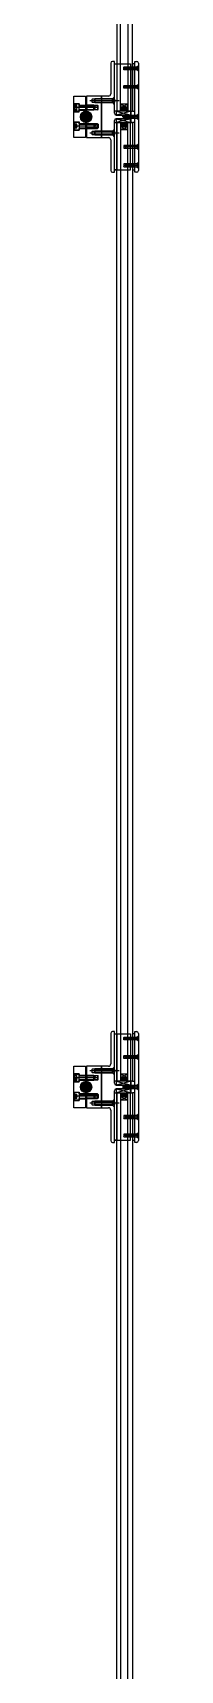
# Model space of a CAD drawing. Header units: inches. Extents: x 13084 to 220150, y 6494 to 167180.
# Drawn here: x 138139 to 138279, y 110717 to 114262 of the extents above; entities that cross this region are included whole.
import ezdxf

# ---------------------------------------------------------------- set-up
doc = ezdxf.new("R2010")
doc.units = ezdxf.units.IN
doc.header["$MEASUREMENT"] = 0
doc.layers.add('Ground Floor$0$A-G321-M-Window-Glaze', color=251, linetype='Continuous')

# ---------------------------------------------------------------- blocks, each defined once
blk = doc.blocks.new('Ground Floor$0$curtain-wall')
at = {"layer": 'Ground Floor$0$A-G321-M-Window-Glaze'}
for p, q in [((1878, 4615.9), (1878, 4549.9)), ((1886, 4619.9), (1882, 4619.9)), ((1886, 4507.9), (1886, 4619.9)), ((1886, 4614.9), (1921, 4614.9)), ((1886, 4512.4), (1886, 4614.9)), ((1886, 4614.9), (1891, 4614.9)), ((1891, 4614.9), (1891, 4512.4)), ((1921, 4614.9), (1921, 4503.9)), ((1925, 4614.9), (1925, 4512.4)), ((1930, 4614.9), (1925, 4614.9)), ((1930, 4379.9), (1930, 4619.9)), ((1930, 4619.9), (1934, 4619.9)), ((1930, 4512.4), (1930, 4614.9)), ((1934.7, 4607.9), (1937.8, 4610.9)), ((1937.8, 4598.9), (1937.8, 4610.9)), ((1937.8, 4610.9), (1938, 4610.9)), ((1938, 4615.9), (1938, 4383.9)), ((1938, 4610.9), (1938, 4598.9)), ((1906.6, 4607.9), (1906, 4607.3)), ((1906, 4602.5), (1906, 4607.3)), ((1906.6, 4601.9), (1906, 4602.5)), ((1906.6, 4607.9), (1910.6, 4607.9)), ((1910.6, 4601.9), (1906.6, 4601.9)), ((1938, 4604.9), (1907, 4604.9)), ((1910.6, 4607.9), (1910, 4607.3)), ((1910, 4602.5), (1910, 4607.3)), ((1910, 4607.3), (1931, 4607.3)), ((1910.6, 4601.9), (1910, 4602.5)), ((1931, 4602.5), (1910, 4602.5)), ((1910.6, 4601.9), (1910.6, 4607.9)), ((1910.6, 4607.9), (1934.7, 4607.9)), ((1934.7, 4601.9), (1910.6, 4601.9)), ((1931, 4607.3), (1931, 4607.9)), ((1931, 4607.9), (1931, 4601.9)), ((1931, 4601.9), (1931, 4602.5)), ((1934.7, 4601.9), (1934.7, 4607.9)), ((1937.8, 4598.9), (1934.7, 4601.9)), ((1938, 4607.2), (1935.5, 4607.2)), ((1938, 4606), (1935.5, 4606)), ((1938, 4603.7), (1935.5, 4603.7)), ((1938, 4602.6), (1935.5, 4602.6)), ((1938, 4598.9), (1937.8, 4598.9)), ((1938, 4602.5), (1938, 4607.3)), ((1798.5, 4454.9), (1798.5, 4544.9)), ((1798.5, 4544.9), (1823.5, 4544.9)), ((1823.5, 4544.9), (1823.5, 4454.9)), ((1824.5, 4454.9), (1824.5, 4544.9)), ((1858, 4544.9), (1825.5, 4544.9)), ((1825.5, 4544.9), (1825.5, 4454.9)), ((1838, 4538.3), (1838.6, 4538.9)), ((1838, 4531.5), (1838, 4538.3)), ((1838.6, 4538.9), (1858, 4538.9)), ((1858, 4538.9), (1858, 4544.9)), ((1873, 4544.9), (1858, 4544.9)), ((1858, 4544.9), (1858, 4454.9)), ((1881.6, 4538.9), (1881.6, 4530.9)), ((1886, 4537.8), (1882.5, 4537.8)), ((1885.8, 4542.9), (1885.8, 4526.9)), ((1886, 4538.1), (1886, 4531.7)), ((1906.6, 4567.9), (1906, 4567.3)), ((1906, 4562.5), (1906, 4567.3)), ((1906.6, 4561.9), (1906, 4562.5)), ((1906.6, 4567.9), (1910.6, 4567.9)), ((1910.6, 4561.9), (1906.6, 4561.9)), ((1938, 4564.9), (1907, 4564.9)), ((1910.6, 4567.9), (1910, 4567.3)), ((1910, 4562.5), (1910, 4567.3)), ((1910, 4567.3), (1931, 4567.3)), ((1910.6, 4561.9), (1910, 4562.5)), ((1931, 4562.5), (1910, 4562.5)), ((1910.6, 4561.9), (1910.6, 4567.9)), ((1910.6, 4567.9), (1934.7, 4567.9)), ((1934.7, 4561.9), (1910.6, 4561.9)), ((1931, 4567.3), (1931, 4567.9)), ((1931, 4567.9), (1931, 4561.9)), ((1931, 4561.9), (1931, 4562.5)), ((1934.7, 4567.9), (1937.8, 4570.9)), ((1934.7, 4561.9), (1934.7, 4567.9)), ((1937.8, 4558.9), (1934.7, 4561.9)), ((1938, 4567.2), (1935.5, 4567.2)), ((1938, 4566), (1935.5, 4566)), ((1938, 4563.7), (1935.5, 4563.7)), ((1938, 4562.6), (1935.5, 4562.6)), ((1937.8, 4558.9), (1937.8, 4570.9)), ((1937.8, 4570.9), (1938, 4570.9)), ((1938, 4558.9), (1937.8, 4558.9)), ((1938, 4570.9), (1938, 4558.9)), ((1938, 4562.5), (1938, 4567.3)), ((1798.5, 4528.9), (1809.5, 4528.9)), ((1798.5, 4510.9), (1809.5, 4510.9)), ((1799.5, 4524.5), (1799.5, 4527.9)), ((1799.5, 4527.9), (1809.5, 4527.9)), ((1799.5, 4515.3), (1799.5, 4524.5)), ((1804.5, 4524.5), (1799.5, 4524.5)), ((1799.5, 4522.2), (1804.5, 4522.2)), ((1850.5, 4519.9), (1799.5, 4519.9)), ((1799.5, 4517.6), (1804.5, 4517.6)), ((1799.5, 4511.9), (1799.5, 4515.3)), ((1799.5, 4515.3), (1804.5, 4515.3)), ((1809.5, 4511.9), (1799.5, 4511.9)), ((1809.5, 4510.9), (1809.5, 4528.9)), ((1809.5, 4527.9), (1809.5, 4524.9)), ((1809.5, 4525.4), (1823.5, 4525.4)), ((1809.5, 4514.9), (1809.5, 4524.9)), ((1809.5, 4524.9), (1849.5, 4524.9)), ((1809.5, 4523.9), (1841.9, 4523.9)), ((1809.5, 4515.9), (1809.5, 4523.9)), ((1809.5, 4515.9), (1841.9, 4515.9)), ((1849.5, 4514.9), (1809.5, 4514.9)), ((1809.5, 4514.9), (1809.5, 4511.9)), ((1809.5, 4514.4), (1823.5, 4514.4)), ((1827.5, 4488.2), (1813, 4502.8)), ((1828.9, 4488.7), (1813.4, 4504.2)), ((1830.1, 4489.2), (1813.9, 4505.4)), ((1831.2, 4489.9), (1814.6, 4506.5)), ((1832.2, 4490.6), (1815.3, 4507.5)), ((1833.1, 4491.5), (1816.2, 4508.4)), ((1834, 4492.4), (1817.1, 4509.3)), ((1834.7, 4493.4), (1818.1, 4510)), ((1835.3, 4494.6), (1819.3, 4510.6)), ((1835.9, 4495.8), (1820.5, 4511.2)), ((1836.3, 4497.2), (1821.9, 4511.6)), ((1836.5, 4498.7), (1823.4, 4511.8)), ((1836.6, 4500.4), (1825.1, 4511.9)), ((1841.6, 4524.9), (1825.5, 4524.9)), ((1825.5, 4514.9), (1841.6, 4514.9)), ((1826.5, 4524.9), (1826.5, 4514.9)), ((1826.5, 4523.9), (1826.5, 4524.9)), ((1850.5, 4523.9), (1826.5, 4523.9)), ((1826.5, 4514.9), (1826.5, 4515.9)), ((1826.5, 4515.9), (1850.5, 4515.9)), ((1836.3, 4502.4), (1827.1, 4511.6)), ((1835.4, 4505.1), (1829.8, 4510.7)), ((1896, 4534.9), (1833, 4534.9)), ((1838.6, 4530.9), (1838, 4531.5)), ((1858, 4530.9), (1838.6, 4530.9)), ((1841.6, 4514.9), (1841.6, 4524.9)), ((1841.9, 4515.9), (1841.9, 4523.9)), ((1841.9, 4523.9), (1845, 4519.9)), ((1841.9, 4515.9), (1845, 4519.9)), ((1843.8, 4530.9), (1843, 4531.7)), ((1849.5, 4524.9), (1850.5, 4523.9)), ((1849.5, 4524.9), (1849.5, 4514.9)), ((1849.5, 4514.9), (1850.5, 4515.9)), ((1850.5, 4515.9), (1850.5, 4523.9)), ((1858, 4468.9), (1858, 4530.9)), ((1886, 4536.3), (1882.5, 4536.3)), ((1886, 4533.4), (1882.5, 4533.4)), ((1886, 4532), (1882.5, 4532)), ((1891, 4512.4), (1886, 4512.4)), ((1890, 4512.4), (1922, 4503.9)), ((1922, 4512.4), (1890, 4503.9)), ((1918, 4503.9), (1890, 4503.9)), ((1899, 4520.4), (1915, 4527.4)), ((1899, 4527.4), (1915, 4520.4)), ((1915, 4527.4), (1899, 4527.4)), ((1899, 4527.4), (1899, 4520.4)), ((1899, 4520.4), (1915, 4520.4)), ((1906.6, 4502.9), (1906, 4502.3)), ((1906, 4497.5), (1906, 4502.3)), ((1906.6, 4502.9), (1910.6, 4502.9)), ((1910.6, 4502.9), (1910, 4502.3)), ((1910, 4502.3), (1910, 4497.5)), ((1931, 4502.3), (1910, 4502.3)), ((1910.6, 4502.9), (1910.6, 4496.9)), ((1934.7, 4502.9), (1910.6, 4502.9)), ((1915, 4520.4), (1915, 4527.4)), ((1918, 4495.9), (1918, 4503.9)), ((1925, 4512.4), (1930, 4512.4)), ((1931, 4496.9), (1931, 4502.9)), ((1931, 4502.9), (1931, 4502.3)), ((1937.8, 4505.9), (1934.7, 4502.9)), ((1934.7, 4502.9), (1934.7, 4496.9)), ((1938, 4502.2), (1935.5, 4502.2)), ((1937.8, 4505.9), (1937.8, 4493.9)), ((1938, 4505.9), (1937.8, 4505.9)), ((1938, 4493.9), (1938, 4505.9)), ((1938, 4502.3), (1938, 4497.5)), ((1798.5, 4488.9), (1809.5, 4488.9)), ((1798.5, 4470.9), (1809.5, 4470.9)), ((1809.5, 4487.9), (1799.5, 4487.9)), ((1799.5, 4487.9), (1799.5, 4484.5)), ((1799.5, 4484.5), (1799.5, 4475.3)), ((1799.5, 4484.5), (1804.5, 4484.5)), ((1799.5, 4482.2), (1804.5, 4482.2)), ((1850.5, 4479.9), (1799.5, 4479.9)), ((1799.5, 4477.6), (1804.5, 4477.6)), ((1804.5, 4475.3), (1799.5, 4475.3)), ((1799.5, 4475.3), (1799.5, 4471.9)), ((1799.5, 4471.9), (1809.5, 4471.9)), ((1809.5, 4488.9), (1809.5, 4470.9)), ((1809.5, 4484.9), (1809.5, 4487.9)), ((1809.5, 4485.4), (1823.5, 4485.4)), ((1809.5, 4484.9), (1809.5, 4474.9)), ((1849.5, 4484.9), (1809.5, 4484.9)), ((1809.5, 4483.9), (1841.9, 4483.9)), ((1809.5, 4483.9), (1809.5, 4475.9)), ((1809.5, 4475.9), (1841.9, 4475.9)), ((1809.5, 4471.9), (1809.5, 4474.9)), ((1809.5, 4474.9), (1849.5, 4474.9)), ((1809.5, 4474.4), (1823.5, 4474.4)), ((1824.3, 4487.9), (1812.6, 4499.6)), ((1826, 4488), (1812.7, 4501.3)), ((1822.4, 4488.1), (1812.8, 4497.7)), ((1819.8, 4488.9), (1813.6, 4495.1)), ((1825.5, 4484.9), (1841.6, 4484.9)), ((1841.6, 4474.9), (1825.5, 4474.9)), ((1826.5, 4474.9), (1826.5, 4484.9)), ((1826.5, 4484.9), (1826.5, 4483.9)), ((1826.5, 4483.9), (1850.5, 4483.9)), ((1850.5, 4475.9), (1826.5, 4475.9)), ((1826.5, 4475.9), (1826.5, 4474.9)), ((1838, 4468.3), (1838.6, 4468.9)), ((1838, 4461.5), (1838, 4468.3)), ((1838.6, 4468.9), (1858, 4468.9)), ((1841.6, 4484.9), (1841.6, 4474.9)), ((1841.9, 4483.9), (1841.9, 4475.9)), ((1841.9, 4483.9), (1845, 4479.9)), ((1841.9, 4475.9), (1845, 4479.9)), ((1849.5, 4484.9), (1850.5, 4483.9)), ((1849.5, 4474.9), (1849.5, 4484.9)), ((1849.5, 4474.9), (1850.5, 4475.9)), ((1850.5, 4483.9), (1850.5, 4475.9)), ((1881.6, 4468.9), (1881.6, 4460.9)), ((1886, 4467.8), (1882.5, 4467.8)), ((1886, 4466.3), (1882.5, 4466.3)), ((1885.8, 4472.9), (1885.8, 4456.9)), ((1886, 4379.9), (1886, 4491.9)), ((1886, 4384.9), (1886, 4487.4)), ((1886, 4487.4), (1891, 4487.4)), ((1886, 4468.1), (1886, 4461.7)), ((1890, 4495.9), (1922, 4487.4)), ((1922, 4495.9), (1890, 4487.4)), ((1890, 4495.9), (1918, 4495.9)), ((1891, 4487.4), (1891, 4384.9)), ((1891, 4486.4), (1892, 4487.4)), ((1892, 4487.4), (1891, 4486.4)), ((1891, 2413.4), (1891, 4486.4)), ((1892, 4487.4), (1898, 4487.4)), ((1898, 4487.4), (1892, 4487.4)), ((1898, 4487.4), (1899, 4486.4)), ((1899, 4486.4), (1898, 4487.4)), ((1899, 4486.4), (1899, 2413.4)), ((1899, 4479.4), (1915, 4472.4)), ((1899, 4472.4), (1915, 4479.4)), ((1915, 4479.4), (1899, 4479.4)), ((1899, 4479.4), (1899, 4472.4)), ((1899, 4472.4), (1915, 4472.4)), ((1939.1, 4499.9), (1902.8, 4499.9)), ((1906.6, 4496.9), (1906, 4497.5)), ((1910.6, 4496.9), (1906.6, 4496.9)), ((1938, 4499.9), (1907, 4499.9)), ((1910.6, 4496.9), (1910, 4497.5)), ((1910, 4497.5), (1931, 4497.5)), ((1910.6, 4496.9), (1934.7, 4496.9)), ((1915, 4486.4), (1916, 4487.4)), ((1916, 4487.4), (1915, 4486.4)), ((1915, 2413.4), (1915, 4486.4)), ((1915, 4472.4), (1915, 4479.4)), ((1916, 4487.4), (1924, 4487.4)), ((1924, 4487.4), (1916, 4487.4)), ((1921, 4384.9), (1921, 4495.9)), ((1924, 4487.4), (1925, 4486.4)), ((1925, 4486.4), (1924, 4487.4)), ((1925, 4487.4), (1925, 4384.9)), ((1930, 4487.4), (1925, 4487.4)), ((1925, 4486.4), (1925, 2413.4)), ((1930, 4384.9), (1930, 4487.4)), ((1931, 4497.5), (1931, 4496.9)), ((1934.7, 4496.9), (1937.8, 4493.9)), ((1938, 4501), (1935.5, 4501)), ((1938, 4498.7), (1935.5, 4498.7)), ((1938, 4497.6), (1935.5, 4497.6)), ((1937.8, 4493.9), (1938, 4493.9)), ((1823.5, 4454.9), (1798.5, 4454.9)), ((1825.5, 4454.9), (1858, 4454.9)), ((1896, 4464.9), (1833, 4464.9)), ((1838.6, 4460.9), (1838, 4461.5)), ((1858, 4460.9), (1838.6, 4460.9)), ((1843.8, 4460.9), (1843, 4461.7)), ((1858, 4454.9), (1858, 4460.9)), ((1858, 4454.9), (1873, 4454.9)), ((1878, 4449.9), (1878, 4383.9)), ((1886, 4463.4), (1882.5, 4463.4)), ((1886, 4462), (1882.5, 4462)), ((1906.6, 4437.9), (1906, 4437.3)), ((1906, 4437.3), (1906, 4432.5)), ((1906.6, 4431.9), (1906, 4432.5)), ((1910.6, 4437.9), (1906.6, 4437.9)), ((1906.6, 4431.9), (1910.6, 4431.9)), ((1938, 4434.9), (1907, 4434.9)), ((1910.6, 4437.9), (1910, 4437.3)), ((1910, 4437.3), (1910, 4432.5)), ((1931, 4437.3), (1910, 4437.3)), ((1910.6, 4431.9), (1910, 4432.5)), ((1910, 4432.5), (1931, 4432.5)), ((1910.6, 4437.9), (1910.6, 4431.9)), ((1934.7, 4437.9), (1910.6, 4437.9)), ((1910.6, 4431.9), (1934.7, 4431.9)), ((1931, 4431.9), (1931, 4437.9)), ((1931, 4437.9), (1931, 4437.3)), ((1931, 4432.5), (1931, 4431.9)), ((1937.8, 4440.9), (1934.7, 4437.9)), ((1934.7, 4437.9), (1934.7, 4431.9)), ((1934.7, 4431.9), (1937.8, 4428.9)), ((1938, 4437.2), (1935.5, 4437.2)), ((1938, 4436), (1935.5, 4436)), ((1938, 4433.7), (1935.5, 4433.7)), ((1938, 4432.6), (1935.5, 4432.6)), ((1937.8, 4440.9), (1937.8, 4428.9)), ((1938, 4440.9), (1937.8, 4440.9)), ((1938, 4428.9), (1938, 4440.9)), ((1938, 4437.3), (1938, 4432.5)), ((1906.6, 4397.9), (1906, 4397.3)), ((1906, 4397.3), (1906, 4392.5)), ((1910.6, 4397.9), (1906.6, 4397.9)), ((1910.6, 4397.9), (1910, 4397.3)), ((1910, 4397.3), (1910, 4392.5)), ((1931, 4397.3), (1910, 4397.3)), ((1910.6, 4397.9), (1910.6, 4391.9)), ((1934.7, 4397.9), (1910.6, 4397.9)), ((1931, 4391.9), (1931, 4397.9)), ((1931, 4397.9), (1931, 4397.3)), ((1937.8, 4400.9), (1934.7, 4397.9)), ((1934.7, 4397.9), (1934.7, 4391.9)), ((1938, 4397.2), (1935.5, 4397.2)), ((1938, 4396), (1935.5, 4396)), ((1937.8, 4428.9), (1938, 4428.9)), ((1937.8, 4400.9), (1937.8, 4388.9)), ((1938, 4400.9), (1937.8, 4400.9)), ((1938, 4388.9), (1938, 4400.9)), ((1938, 4397.3), (1938, 4392.5)), ((1882, 4379.9), (1886, 4379.9)), ((1886, 4384.9), (1921, 4384.9)), ((1891, 4384.9), (1886, 4384.9)), ((1906.6, 4391.9), (1906, 4392.5)), ((1906.6, 4391.9), (1910.6, 4391.9)), ((1938, 4394.9), (1907, 4394.9)), ((1910.6, 4391.9), (1910, 4392.5)), ((1910, 4392.5), (1931, 4392.5)), ((1910.6, 4391.9), (1934.7, 4391.9)), ((1925, 4384.9), (1930, 4384.9)), ((1934, 4379.9), (1930, 4379.9)), ((1931, 4392.5), (1931, 4391.9)), ((1934.7, 4391.9), (1937.8, 4388.9)), ((1938, 4393.7), (1935.5, 4393.7)), ((1938, 4392.6), (1935.5, 4392.6)), ((1937.8, 4388.9), (1938, 4388.9)), ((1886, 2519.9), (1882, 2519.9)), ((1886, 2407.9), (1886, 2519.9)), ((1930, 2279.9), (1930, 2519.9)), ((1930, 2519.9), (1934, 2519.9)), ((1878, 2515.9), (1878, 2449.9)), ((1886, 2514.9), (1921, 2514.9)), ((1886, 2412.4), (1886, 2514.9)), ((1886, 2514.9), (1891, 2514.9)), ((1891, 2514.9), (1891, 2412.4)), ((1906.6, 2507.9), (1906, 2507.3)), ((1906, 2502.5), (1906, 2507.3)), ((1906.6, 2501.9), (1906, 2502.5)), ((1906.6, 2507.9), (1910.6, 2507.9)), ((1910.6, 2501.9), (1906.6, 2501.9)), ((1938, 2504.9), (1907, 2504.9)), ((1910.6, 2507.9), (1910, 2507.3)), ((1910, 2502.5), (1910, 2507.3)), ((1910, 2507.3), (1931, 2507.3)), ((1910.6, 2501.9), (1910, 2502.5)), ((1931, 2502.5), (1910, 2502.5)), ((1910.6, 2501.9), (1910.6, 2507.9)), ((1910.6, 2507.9), (1934.7, 2507.9)), ((1934.7, 2501.9), (1910.6, 2501.9)), ((1921, 2514.9), (1921, 2403.9)), ((1925, 2514.9), (1925, 2412.4)), ((1930, 2514.9), (1925, 2514.9)), ((1930, 2412.4), (1930, 2514.9)), ((1931, 2507.3), (1931, 2507.9)), ((1931, 2507.9), (1931, 2501.9)), ((1931, 2501.9), (1931, 2502.5)), ((1934.7, 2507.9), (1937.8, 2510.9)), ((1934.7, 2501.9), (1934.7, 2507.9)), ((1937.8, 2498.9), (1934.7, 2501.9)), ((1938, 2507.2), (1935.5, 2507.2)), ((1938, 2506), (1935.5, 2506)), ((1938, 2503.7), (1935.5, 2503.7)), ((1938, 2502.6), (1935.5, 2502.6)), ((1937.8, 2498.9), (1937.8, 2510.9)), ((1937.8, 2510.9), (1938, 2510.9)), ((1938, 2498.9), (1937.8, 2498.9)), ((1938, 2515.9), (1938, 2283.9)), ((1938, 2510.9), (1938, 2498.9)), ((1938, 2502.5), (1938, 2507.3)), ((1906.6, 2467.9), (1906, 2467.3)), ((1906, 2462.5), (1906, 2467.3)), ((1906.6, 2461.9), (1906, 2462.5)), ((1906.6, 2467.9), (1910.6, 2467.9)), ((1910.6, 2461.9), (1906.6, 2461.9)), ((1938, 2464.9), (1907, 2464.9)), ((1910.6, 2467.9), (1910, 2467.3)), ((1910, 2462.5), (1910, 2467.3)), ((1910, 2467.3), (1931, 2467.3)), ((1910.6, 2461.9), (1910, 2462.5)), ((1931, 2462.5), (1910, 2462.5)), ((1910.6, 2461.9), (1910.6, 2467.9)), ((1910.6, 2467.9), (1934.7, 2467.9)), ((1934.7, 2461.9), (1910.6, 2461.9)), ((1931, 2467.3), (1931, 2467.9)), ((1931, 2467.9), (1931, 2461.9)), ((1931, 2461.9), (1931, 2462.5)), ((1934.7, 2467.9), (1937.8, 2470.9)), ((1934.7, 2461.9), (1934.7, 2467.9)), ((1937.8, 2458.9), (1934.7, 2461.9)), ((1938, 2467.2), (1935.5, 2467.2)), ((1938, 2466), (1935.5, 2466)), ((1938, 2463.7), (1935.5, 2463.7)), ((1938, 2462.6), (1935.5, 2462.6)), ((1937.8, 2458.9), (1937.8, 2470.9)), ((1937.8, 2470.9), (1938, 2470.9)), ((1938, 2458.9), (1937.8, 2458.9)), ((1938, 2470.9), (1938, 2458.9)), ((1938, 2462.5), (1938, 2467.3)), ((1798.5, 2354.9), (1798.5, 2444.9)), ((1798.5, 2444.9), (1823.5, 2444.9)), ((1798.5, 2428.9), (1809.5, 2428.9)), ((1798.5, 2410.9), (1809.5, 2410.9)), ((1799.5, 2424.5), (1799.5, 2427.9)), ((1799.5, 2427.9), (1809.5, 2427.9)), ((1799.5, 2415.3), (1799.5, 2424.5)), ((1804.5, 2424.5), (1799.5, 2424.5)), ((1799.5, 2422.2), (1804.5, 2422.2)), ((1850.5, 2419.9), (1799.5, 2419.9)), ((1799.5, 2417.6), (1804.5, 2417.6)), ((1799.5, 2411.9), (1799.5, 2415.3)), ((1799.5, 2415.3), (1804.5, 2415.3)), ((1809.5, 2411.9), (1799.5, 2411.9)), ((1809.5, 2410.9), (1809.5, 2428.9)), ((1809.5, 2427.9), (1809.5, 2424.9)), ((1809.5, 2425.4), (1823.5, 2425.4)), ((1809.5, 2414.9), (1809.5, 2424.9)), ((1809.5, 2424.9), (1849.5, 2424.9)), ((1809.5, 2423.9), (1841.9, 2423.9)), ((1809.5, 2415.9), (1809.5, 2423.9)), ((1809.5, 2415.9), (1841.9, 2415.9)), ((1849.5, 2414.9), (1809.5, 2414.9)), ((1809.5, 2414.9), (1809.5, 2411.9)), ((1809.5, 2414.4), (1823.5, 2414.4)), ((1835.3, 2394.6), (1819.3, 2410.6)), ((1835.9, 2395.8), (1820.5, 2411.2)), ((1836.3, 2397.2), (1821.9, 2411.6)), ((1836.5, 2398.7), (1823.4, 2411.8)), ((1823.5, 2444.9), (1823.5, 2354.9)), ((1824.5, 2354.9), (1824.5, 2444.9)), ((1836.6, 2400.4), (1825.1, 2411.9)), ((1858, 2444.9), (1825.5, 2444.9)), ((1825.5, 2444.9), (1825.5, 2354.9)), ((1841.6, 2424.9), (1825.5, 2424.9)), ((1825.5, 2414.9), (1841.6, 2414.9)), ((1826.5, 2424.9), (1826.5, 2414.9)), ((1826.5, 2423.9), (1826.5, 2424.9)), ((1850.5, 2423.9), (1826.5, 2423.9)), ((1826.5, 2414.9), (1826.5, 2415.9)), ((1826.5, 2415.9), (1850.5, 2415.9)), ((1836.3, 2402.4), (1827.1, 2411.6)), ((1835.4, 2405.1), (1829.8, 2410.7)), ((1896, 2434.9), (1833, 2434.9)), ((1838, 2438.3), (1838.6, 2438.9)), ((1838, 2431.5), (1838, 2438.3)), ((1838.6, 2430.9), (1838, 2431.5)), ((1838.6, 2438.9), (1858, 2438.9)), ((1858, 2430.9), (1838.6, 2430.9)), ((1841.6, 2414.9), (1841.6, 2424.9)), ((1841.9, 2415.9), (1841.9, 2423.9)), ((1841.9, 2423.9), (1845, 2419.9)), ((1841.9, 2415.9), (1845, 2419.9)), ((1843.8, 2430.9), (1843, 2431.7)), ((1849.5, 2424.9), (1850.5, 2423.9)), ((1849.5, 2424.9), (1849.5, 2414.9)), ((1849.5, 2414.9), (1850.5, 2415.9)), ((1850.5, 2415.9), (1850.5, 2423.9)), ((1858, 2438.9), (1858, 2444.9)), ((1873, 2444.9), (1858, 2444.9)), ((1858, 2444.9), (1858, 2354.9)), ((1858, 2368.9), (1858, 2430.9)), ((1881.6, 2438.9), (1881.6, 2430.9)), ((1886, 2437.8), (1882.5, 2437.8)), ((1886, 2436.3), (1882.5, 2436.3)), ((1886, 2433.4), (1882.5, 2433.4)), ((1886, 2432), (1882.5, 2432)), ((1885.8, 2442.9), (1885.8, 2426.9)), ((1886, 2438.1), (1886, 2431.7)), ((1891, 2412.4), (1886, 2412.4)), ((1890, 2412.4), (1922, 2403.9)), ((1922, 2412.4), (1890, 2403.9)), ((1892, 2412.4), (1891, 2413.4)), ((1898, 2412.4), (1892, 2412.4)), ((1899, 2413.4), (1898, 2412.4)), ((1899, 2420.4), (1915, 2427.4)), ((1899, 2427.4), (1915, 2420.4)), ((1915, 2427.4), (1899, 2427.4)), ((1899, 2427.4), (1899, 2420.4)), ((1899, 2420.4), (1915, 2420.4)), ((1915, 2420.4), (1915, 2427.4)), ((1916, 2412.4), (1915, 2413.4)), ((1924, 2412.4), (1916, 2412.4)), ((1925, 2413.4), (1924, 2412.4)), ((1925, 2412.4), (1930, 2412.4)), ((1798.5, 2388.9), (1809.5, 2388.9)), ((1809.5, 2387.9), (1799.5, 2387.9)), ((1799.5, 2387.9), (1799.5, 2384.5)), ((1799.5, 2384.5), (1799.5, 2375.3)), ((1799.5, 2384.5), (1804.5, 2384.5)), ((1799.5, 2382.2), (1804.5, 2382.2)), ((1850.5, 2379.9), (1799.5, 2379.9)), ((1799.5, 2377.6), (1804.5, 2377.6)), ((1804.5, 2375.3), (1799.5, 2375.3)), ((1799.5, 2375.3), (1799.5, 2371.9)), ((1809.5, 2388.9), (1809.5, 2370.9)), ((1809.5, 2384.9), (1809.5, 2387.9)), ((1809.5, 2385.4), (1823.5, 2385.4)), ((1809.5, 2384.9), (1809.5, 2374.9)), ((1849.5, 2384.9), (1809.5, 2384.9)), ((1809.5, 2383.9), (1841.9, 2383.9)), ((1809.5, 2383.9), (1809.5, 2375.9)), ((1809.5, 2375.9), (1841.9, 2375.9)), ((1824.3, 2387.9), (1812.6, 2399.6)), ((1826, 2388), (1812.7, 2401.3)), ((1822.4, 2388.1), (1812.8, 2397.7)), ((1827.5, 2388.2), (1813, 2402.8)), ((1828.9, 2388.7), (1813.4, 2404.2)), ((1819.8, 2388.9), (1813.6, 2395.1)), ((1830.1, 2389.2), (1813.9, 2405.4)), ((1831.2, 2389.9), (1814.6, 2406.5)), ((1832.2, 2390.6), (1815.3, 2407.5)), ((1833.1, 2391.5), (1816.2, 2408.4)), ((1834, 2392.4), (1817.1, 2409.3)), ((1834.7, 2393.4), (1818.1, 2410)), ((1825.5, 2384.9), (1841.6, 2384.9)), ((1826.5, 2374.9), (1826.5, 2384.9)), ((1826.5, 2384.9), (1826.5, 2383.9)), ((1826.5, 2383.9), (1850.5, 2383.9)), ((1850.5, 2375.9), (1826.5, 2375.9)), ((1826.5, 2375.9), (1826.5, 2374.9)), ((1841.6, 2384.9), (1841.6, 2374.9)), ((1841.9, 2383.9), (1841.9, 2375.9)), ((1841.9, 2383.9), (1845, 2379.9)), ((1841.9, 2375.9), (1845, 2379.9)), ((1849.5, 2384.9), (1850.5, 2383.9)), ((1849.5, 2374.9), (1849.5, 2384.9)), ((1849.5, 2374.9), (1850.5, 2375.9)), ((1850.5, 2383.9), (1850.5, 2375.9)), ((1886, 2279.9), (1886, 2391.9)), ((1886, 2284.9), (1886, 2387.4)), ((1886, 2387.4), (1891, 2387.4)), ((1918, 2403.9), (1890, 2403.9)), ((1890, 2395.9), (1922, 2387.4)), ((1922, 2395.9), (1890, 2387.4)), ((1890, 2395.9), (1918, 2395.9)), ((1891, 2387.4), (1891, 2284.9)), ((1899, 2379.4), (1915, 2372.4)), ((1899, 2372.4), (1915, 2379.4)), ((1915, 2379.4), (1899, 2379.4)), ((1899, 2379.4), (1899, 2372.4)), ((1939.1, 2399.9), (1902.8, 2399.9)), ((1906.6, 2402.9), (1906, 2402.3)), ((1906, 2397.5), (1906, 2402.3)), ((1906.6, 2396.9), (1906, 2397.5)), ((1906.6, 2402.9), (1910.6, 2402.9)), ((1910.6, 2396.9), (1906.6, 2396.9)), ((1938, 2399.9), (1907, 2399.9)), ((1910.6, 2402.9), (1910, 2402.3)), ((1910, 2402.3), (1910, 2397.5)), ((1931, 2402.3), (1910, 2402.3)), ((1910.6, 2396.9), (1910, 2397.5)), ((1910, 2397.5), (1931, 2397.5)), ((1910.6, 2402.9), (1910.6, 2396.9)), ((1934.7, 2402.9), (1910.6, 2402.9)), ((1910.6, 2396.9), (1934.7, 2396.9)), ((1915, 2372.4), (1915, 2379.4)), ((1918, 2395.9), (1918, 2403.9)), ((1921, 2284.9), (1921, 2395.9)), ((1925, 2387.4), (1925, 2284.9)), ((1930, 2387.4), (1925, 2387.4)), ((1930, 2284.9), (1930, 2387.4)), ((1931, 2396.9), (1931, 2402.9)), ((1931, 2402.9), (1931, 2402.3)), ((1931, 2397.5), (1931, 2396.9)), ((1937.8, 2405.9), (1934.7, 2402.9)), ((1934.7, 2402.9), (1934.7, 2396.9)), ((1934.7, 2396.9), (1937.8, 2393.9)), ((1938, 2402.2), (1935.5, 2402.2)), ((1938, 2401), (1935.5, 2401)), ((1938, 2398.7), (1935.5, 2398.7)), ((1938, 2397.6), (1935.5, 2397.6)), ((1937.8, 2405.9), (1937.8, 2393.9)), ((1938, 2405.9), (1937.8, 2405.9)), ((1937.8, 2393.9), (1938, 2393.9)), ((1938, 2393.9), (1938, 2405.9)), ((1938, 2402.3), (1938, 2397.5)), ((1798.5, 2370.9), (1809.5, 2370.9)), ((1823.5, 2354.9), (1798.5, 2354.9)), ((1799.5, 2371.9), (1809.5, 2371.9)), ((1809.5, 2371.9), (1809.5, 2374.9)), ((1809.5, 2374.9), (1849.5, 2374.9)), ((1809.5, 2374.4), (1823.5, 2374.4)), ((1841.6, 2374.9), (1825.5, 2374.9)), ((1825.5, 2354.9), (1858, 2354.9)), ((1896, 2364.9), (1833, 2364.9)), ((1838, 2368.3), (1838.6, 2368.9)), ((1838, 2361.5), (1838, 2368.3)), ((1838.6, 2360.9), (1838, 2361.5)), ((1838.6, 2368.9), (1858, 2368.9)), ((1858, 2360.9), (1838.6, 2360.9)), ((1843.8, 2360.9), (1843, 2361.7)), ((1858, 2354.9), (1858, 2360.9)), ((1858, 2354.9), (1873, 2354.9)), ((1878, 2349.9), (1878, 2283.9)), ((1881.6, 2368.9), (1881.6, 2360.9)), ((1886, 2367.8), (1882.5, 2367.8)), ((1886, 2366.3), (1882.5, 2366.3)), ((1886, 2363.4), (1882.5, 2363.4)), ((1886, 2362), (1882.5, 2362)), ((1885.8, 2372.9), (1885.8, 2356.9)), ((1886, 2368.1), (1886, 2361.7)), ((1899, 2372.4), (1915, 2372.4)), ((1937.8, 2340.9), (1934.7, 2337.9)), ((1937.8, 2340.9), (1937.8, 2328.9)), ((1938, 2340.9), (1937.8, 2340.9)), ((1938, 2328.9), (1938, 2340.9)), ((1906.6, 2337.9), (1906, 2337.3)), ((1906, 2337.3), (1906, 2332.5)), ((1906.6, 2331.9), (1906, 2332.5)), ((1910.6, 2337.9), (1906.6, 2337.9)), ((1906.6, 2331.9), (1910.6, 2331.9)), ((1938, 2334.9), (1907, 2334.9)), ((1910.6, 2337.9), (1910, 2337.3)), ((1910, 2337.3), (1910, 2332.5)), ((1931, 2337.3), (1910, 2337.3)), ((1910.6, 2331.9), (1910, 2332.5)), ((1910, 2332.5), (1931, 2332.5)), ((1910.6, 2337.9), (1910.6, 2331.9)), ((1934.7, 2337.9), (1910.6, 2337.9)), ((1910.6, 2331.9), (1934.7, 2331.9)), ((1931, 2331.9), (1931, 2337.9)), ((1931, 2337.9), (1931, 2337.3)), ((1931, 2332.5), (1931, 2331.9)), ((1934.7, 2337.9), (1934.7, 2331.9)), ((1934.7, 2331.9), (1937.8, 2328.9)), ((1938, 2337.2), (1935.5, 2337.2)), ((1938, 2336), (1935.5, 2336)), ((1938, 2333.7), (1935.5, 2333.7)), ((1938, 2332.6), (1935.5, 2332.6)), ((1937.8, 2328.9), (1938, 2328.9)), ((1938, 2337.3), (1938, 2332.5)), ((1882, 2279.9), (1886, 2279.9)), ((1886, 2284.9), (1921, 2284.9)), ((1891, 2284.9), (1886, 2284.9)), ((1906.6, 2297.9), (1906, 2297.3)), ((1906, 2297.3), (1906, 2292.5)), ((1906.6, 2291.9), (1906, 2292.5)), ((1910.6, 2297.9), (1906.6, 2297.9)), ((1906.6, 2291.9), (1910.6, 2291.9)), ((1938, 2294.9), (1907, 2294.9)), ((1910.6, 2297.9), (1910, 2297.3)), ((1910, 2297.3), (1910, 2292.5)), ((1931, 2297.3), (1910, 2297.3)), ((1910.6, 2291.9), (1910, 2292.5)), ((1910, 2292.5), (1931, 2292.5)), ((1910.6, 2297.9), (1910.6, 2291.9)), ((1934.7, 2297.9), (1910.6, 2297.9)), ((1910.6, 2291.9), (1934.7, 2291.9)), ((1925, 2284.9), (1930, 2284.9)), ((1934, 2279.9), (1930, 2279.9)), ((1931, 2291.9), (1931, 2297.9)), ((1931, 2297.9), (1931, 2297.3)), ((1931, 2292.5), (1931, 2291.9)), ((1937.8, 2300.9), (1934.7, 2297.9)), ((1934.7, 2297.9), (1934.7, 2291.9)), ((1934.7, 2291.9), (1937.8, 2288.9)), ((1938, 2297.2), (1935.5, 2297.2)), ((1938, 2296), (1935.5, 2296)), ((1938, 2293.7), (1935.5, 2293.7)), ((1938, 2292.6), (1935.5, 2292.6)), ((1937.8, 2300.9), (1937.8, 2288.9)), ((1938, 2300.9), (1937.8, 2300.9)), ((1937.8, 2288.9), (1938, 2288.9)), ((1938, 2288.9), (1938, 2300.9)), ((1938, 2297.3), (1938, 2292.5))]:
    blk.add_line(p, q, dxfattribs=at)
for points in [[(1899, 6627.6), (1898, 6628.6), (1892, 6628.6), (1891, 6627.6), (1891, 4513.4), (1892, 4512.4), (1898, 4512.4), (1899, 4513.4)], [(1925, 6627.6), (1924, 6628.6), (1916, 6628.6), (1915, 6627.6), (1915, 4513.4), (1916, 4512.4), (1924, 4512.4), (1925, 4513.4)], [(1890, 4503.9), (1922, 4503.9), (1922, 4512.4), (1890, 4512.4)], [(1890, 4487.4), (1922, 4487.4), (1922, 4495.9), (1890, 4495.9)], [(1890, 2403.9), (1922, 2403.9), (1922, 2412.4), (1890, 2412.4)], [(1890, 2387.4), (1922, 2387.4), (1922, 2395.9), (1890, 2395.9)], [(1899, 272.2), (1898, 271.2), (1892, 271.2), (1891, 272.2), (1891, 2386.4), (1892, 2387.4), (1898, 2387.4), (1899, 2386.4)], [(1925, 272.2), (1924, 271.2), (1916, 271.2), (1915, 272.2), (1915, 2386.4), (1916, 2387.4), (1924, 2387.4), (1925, 2386.4)]]:
    blk.add_lwpolyline(points, close=True, dxfattribs=at)
at = {"layer": 'Ground Floor$0$A-G321-M-Window-Glaze', "elevation": 0}
for points in [[(1843.8, 4538.9), (1843.8, 4530.9), (1881.6, 4530.9), (1885.8, 4526.9), (1886, 4526.9), (1886, 4542.9), (1885.8, 4542.9), (1881.6, 4538.9), (1843.8, 4538.9), (1843, 4538.1), (1843, 4531.7), (1881.6, 4531.7), (1881.6, 4530.9), (1881.6, 4538.9), (1881.6, 4538.1), (1843, 4538.1)], [(1843.8, 4468.9), (1843.8, 4460.9), (1881.6, 4460.9), (1885.8, 4456.9), (1886, 4456.9), (1886, 4472.9), (1885.8, 4472.9), (1881.6, 4468.9), (1843.8, 4468.9), (1843, 4468.1), (1843, 4461.7), (1881.6, 4461.7), (1881.6, 4460.9), (1881.6, 4468.9), (1881.6, 4468.1), (1843, 4468.1)], [(1843.8, 2438.9), (1843.8, 2430.9), (1881.6, 2430.9), (1885.8, 2426.9), (1886, 2426.9), (1886, 2442.9), (1885.8, 2442.9), (1881.6, 2438.9), (1843.8, 2438.9), (1843, 2438.1), (1843, 2431.7), (1881.6, 2431.7), (1881.6, 2430.9), (1881.6, 2438.9), (1881.6, 2438.1), (1843, 2438.1)], [(1843.8, 2368.9), (1843.8, 2360.9), (1881.6, 2360.9), (1885.8, 2356.9), (1886, 2356.9), (1886, 2372.9), (1885.8, 2372.9), (1881.6, 2368.9), (1843.8, 2368.9), (1843, 2368.1), (1843, 2361.7), (1881.6, 2361.7), (1881.6, 2360.9), (1881.6, 2368.9), (1881.6, 2368.1), (1843, 2368.1)]]:
    blk.add_lwpolyline(points, dxfattribs=at)
at = {"layer": 'Ground Floor$0$A-G321-M-Window-Glaze'}
for centre, radius in [((1824.6, 4499.9), 12.3), ((1824.6, 4499.9), 12), ((1824.6, 2399.9), 12.3), ((1824.6, 2399.9), 12)]:
    blk.add_circle(centre, radius, dxfattribs=at)
for centre, radius, start, end in [((1882, 4615.9), 4, 90, 180), ((1934, 4615.9), 4, 0, 90), ((1938.6, 4604.9), 3.3, 159.5182, 200.4818), ((1938.8, 4606.6), 3.3, 169.9239, 190.0761), ((1938.8, 4603.2), 3.3, 169.9239, 190.0761), ((1873, 4549.9), 5, 270, 0), ((1886.8, 4537.1), 4.4, 170.5596, 189.4404), ((1938.6, 4564.9), 3.3, 159.5182, 200.4818), ((1938.8, 4566.6), 3.3, 169.9239, 190.0761), ((1938.8, 4563.2), 3.3, 169.9239, 190.0761), ((1800, 4523.4), 4.62, 345.5223, 14.4777), ((1800.5, 4519.9), 4.62, 330, 30), ((1800, 4516.4), 4.62, 345.5223, 14.4777), ((1886.7, 4534.9), 4.4, 160.8501, 199.1499), ((1886.8, 4532.7), 4.4, 170.5596, 189.4404), ((1890, 4507.9), 4, 180, 270), ((1907, 4485.2), 35.1, 76.8419, 103.1581), ((1907, 4483.2), 35.1, 76.8419, 103.1581), ((1907, 4483.2), 35.1, 76.8419, 103.1581), ((1907, 4481.2), 35.1, 76.8419, 103.1581), ((1907, 4479.2), 35.1, 76.8419, 103.1581), ((1938.8, 4501.6), 3.3, 169.9239, 190.0761), ((1800, 4483.3), 4.62, 345.5223, 14.4777), ((1800.5, 4479.9), 4.62, 330, 30), ((1800, 4476.4), 4.62, 345.5223, 14.4777), ((1886.7, 4464.9), 4.4, 160.8501, 199.1499), ((1886.8, 4467.1), 4.4, 170.5596, 189.4404), ((1890, 4491.9), 4, 90, 180), ((1907, 4520.6), 35.1, 256.8419, 283.1581), ((1907, 4518.6), 35.1, 256.8419, 283.1581), ((1907, 4516.6), 35.1, 256.8419, 283.1581), ((1907, 4516.6), 35.1, 256.8419, 283.1581), ((1907, 4514.6), 35.1, 256.8419, 283.1581), ((1938.6, 4499.9), 3.3, 159.5182, 200.4818), ((1938.8, 4498.2), 3.3, 169.9239, 190.0761), ((1873, 4449.9), 5, 0, 90), ((1886.8, 4462.7), 4.4, 170.5596, 189.4404), ((1938.6, 4434.9), 3.3, 159.5182, 200.4818), ((1938.8, 4436.6), 3.3, 169.9239, 190.0761), ((1938.8, 4433.2), 3.3, 169.9239, 190.0761), ((1938.6, 4394.9), 3.3, 159.5182, 200.4818), ((1938.8, 4396.6), 3.3, 169.9239, 190.0761), ((1882, 4383.9), 4, 180, 270), ((1934, 4383.9), 4, 270, 0), ((1938.8, 4393.2), 3.3, 169.9239, 190.0761), ((1882, 2515.9), 4, 90, 180), ((1934, 2515.9), 4, 0, 90), ((1938.6, 2504.9), 3.3, 159.5182, 200.4818), ((1938.8, 2506.6), 3.3, 169.9239, 190.0761), ((1938.8, 2503.2), 3.3, 169.9239, 190.0761), ((1873, 2449.9), 5, 270, 0), ((1938.6, 2464.9), 3.3, 159.5182, 200.4818), ((1938.8, 2466.6), 3.3, 169.9239, 190.0761), ((1938.8, 2463.2), 3.3, 169.9239, 190.0761), ((1800, 2423.4), 4.62, 345.5223, 14.4777), ((1800.5, 2419.9), 4.62, 330, 30), ((1800, 2416.4), 4.62, 345.5223, 14.4777), ((1886.7, 2434.9), 4.4, 160.8501, 199.1499), ((1886.8, 2437.1), 4.4, 170.5596, 189.4404), ((1886.8, 2432.7), 4.4, 170.5596, 189.4404), ((1907, 2385.2), 35.1, 76.8419, 103.1581), ((1907, 2383.2), 35.1, 76.8419, 103.1581), ((1907, 2383.2), 35.1, 76.8419, 103.1581), ((1907, 2381.2), 35.1, 76.8419, 103.1581), ((1907, 2379.2), 35.1, 76.8419, 103.1581), ((1800, 2383.3), 4.62, 345.5223, 14.4777), ((1800.5, 2379.9), 4.62, 330, 30), ((1800, 2376.4), 4.62, 345.5223, 14.4777), ((1890, 2407.9), 4, 180, 270), ((1890, 2391.9), 4, 90, 180), ((1907, 2420.6), 35.1, 256.8419, 283.1581), ((1907, 2418.6), 35.1, 256.8419, 283.1581), ((1907, 2416.6), 35.1, 256.8419, 283.1581), ((1907, 2416.6), 35.1, 256.8419, 283.1581), ((1907, 2414.6), 35.1, 256.8419, 283.1581), ((1938.6, 2399.9), 3.3, 159.5182, 200.4818), ((1938.8, 2401.6), 3.3, 169.9239, 190.0761), ((1938.8, 2398.2), 3.3, 169.9239, 190.0761), ((1873, 2349.9), 5, 0, 90), ((1886.7, 2364.9), 4.4, 160.8501, 199.1499), ((1886.8, 2367.1), 4.4, 170.5596, 189.4404), ((1886.8, 2362.7), 4.4, 170.5596, 189.4404), ((1938.6, 2334.9), 3.3, 159.5182, 200.4818), ((1938.8, 2336.6), 3.3, 169.9239, 190.0761), ((1938.8, 2333.2), 3.3, 169.9239, 190.0761), ((1882, 2283.9), 4, 180, 270), ((1934, 2283.9), 4, 270, 0), ((1938.6, 2294.9), 3.3, 159.5182, 200.4818), ((1938.8, 2296.6), 3.3, 169.9239, 190.0761), ((1938.8, 2293.2), 3.3, 169.9239, 190.0761)]:
    blk.add_arc(centre, radius, start, end, dxfattribs=at)

msp = doc.modelspace()

# ---------------------------------------------------------------- block references
at = {"layer": 'Ground Floor$0$A-G321-M-Window-Glaze'}
msp.add_blockref('Ground Floor$0$curtain-wall', (136340.2, 109579.7), dxfattribs=at)

doc.saveas('drawing.dxf')
